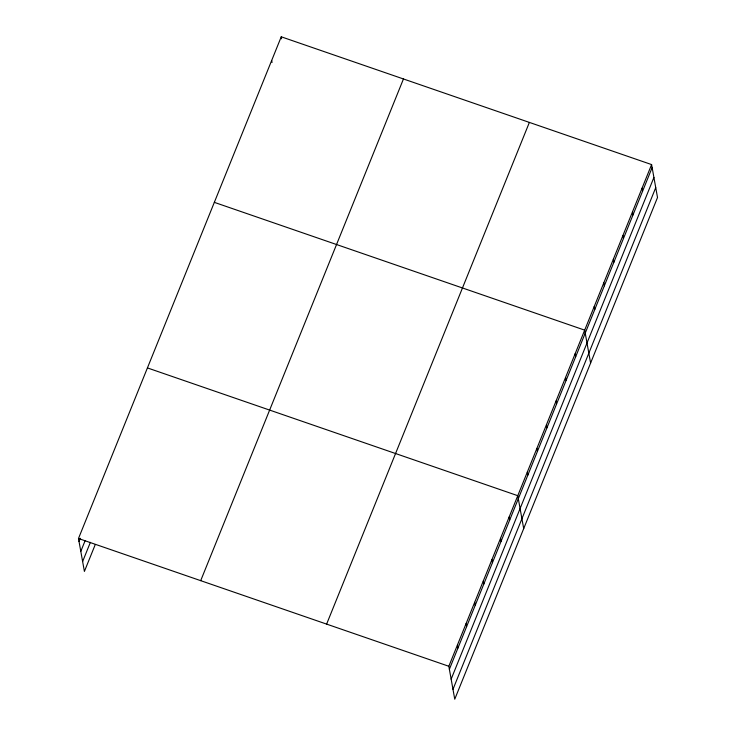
<?xml version="1.0" encoding="UTF-8"?>
<svg xmlns="http://www.w3.org/2000/svg" width="736" height="736" viewBox="0 0 736 736"><rect width="100%" height="100%" fill="white"/><g stroke="black" fill="none" stroke-linecap="round" stroke-linejoin="round"><path stroke-width="1.1" d="M95.174 544.769L84.401 571.421L78.485 538.494L281.244 36.8L651.599 164.579L657.515 197.506L454.756 699.2L448.831 666.273L651.599 164.579M79.019 541.494L80.316 538.292M80.794 551.365L85.109 540.702M82.625 561.54L90.381 542.349M200.698 580.658L403.457 78.964M326.618 624.1L529.377 122.415M449.374 669.272L652.133 167.578M451.15 679.144L653.908 177.459M452.98 689.319L655.739 187.634M214.332 202.354L584.688 330.142L590.612 363.069M147.421 367.917L517.776 495.696L523.701 528.623M78.485 538.494L448.831 666.273M642.04 188.232L642.574 191.231M632.482 211.885L633.015 214.884M622.923 235.538L623.456 238.538M613.364 259.182L613.898 262.182M603.805 282.836L604.339 285.835M594.246 306.489L594.78 309.488M575.129 353.795L575.662 356.785M565.57 377.439L566.104 380.438M556.011 401.092L556.545 404.092M546.452 424.746L546.986 427.745M536.894 448.399L537.427 451.398M527.335 472.043L527.868 475.042M509.156 517.022L509.698 520.021M500.535 538.338L501.078 541.337M491.924 559.664L492.458 562.663M483.304 580.989L483.846 583.988M474.683 602.306L475.226 605.305M466.072 623.631L466.606 626.63M457.452 644.948L457.994 647.947M281.244 36.8L281.603 38.796M271.685 60.453L272.044 62.45"/></g></svg>
